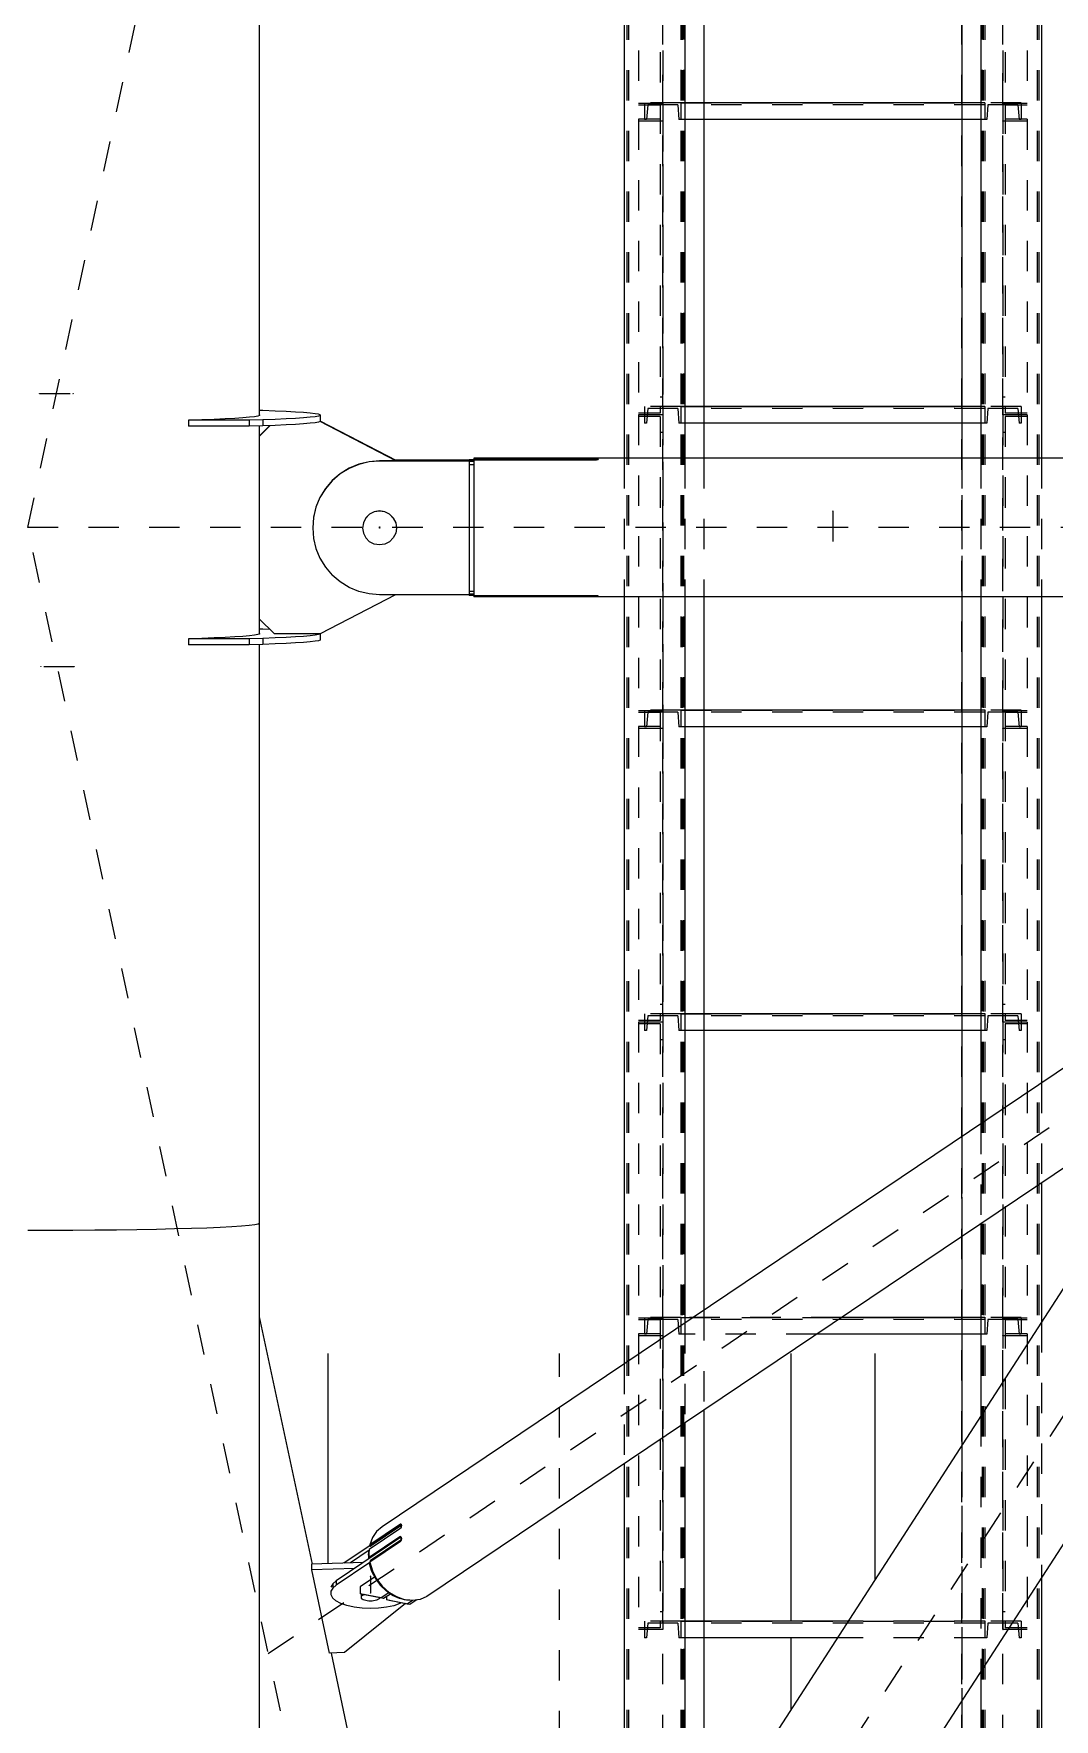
# Model space of a CAD drawing. Header units: millimetres. Extents: x 149919 to 150445, y 136651 to 136866.
# Drawn here: x 150260.23 to 150263.59, y 136738.25 to 136743.8 of the extents above; entities that cross this region are included whole.
import ezdxf

# ---------------------------------------------------------------- set-up
doc = ezdxf.new("R2010")
doc.units = ezdxf.units.MM
doc.header["$LTSCALE"] = 0.25
for name, pattern in [('CENTER', [50.8, 31.75, -6.35, 6.35, -6.35]), ('XKITLINE00', [0]), ('XKITLINE02', [4, 2, -2]), ('XKITLINE03', [6, 3, -1, 1, -1])]:
    doc.linetypes.add(name, pattern=pattern)

# ---------------------------------------------------------------- blocks, each defined once
blk = doc.blocks.new('çatıı')
at = {"color": 8, "linetype": 'CENTER'}
for p, q in [((11840, 9180.27), (12013.55, 9993.5)), ((11843.93, 9224.38), (11854.89, 9224.39)), ((12105, 9185.67), (12105, 9175.67)), ((12015, 8360.27), (11840, 9180.27)), ((11840, 8360.27), (12370, 9180.27)), ((12370, 9180.27), (11840, 9180.27)), ((11955.8, 9180.14), (11955.8, 9180.41)), ((11855.26, 9134.44), (11844.3, 9134.42)), ((11919.13, 8809.46), (12353.27, 9101.89)), ((12015, 8100.54), (12015, 8908.22)), ((11952.81, 8834.91), (11952.81, 8829.39))]:
    blk.add_line(p, q, dxfattribs=at)
at = {"color": 8, "linetype": 'XKITLINE00'}
for p, q in [((11916.2, 9794.14), (11916.2, 9217.15)), ((11897.34, 9215.74), (11892.88, 9215.6)), ((11912.88, 9215.6), (11892.88, 9215.6)), ((11892.88, 9215.6), (11892.88, 9213.6)), ((11901.4, 9215.89), (11897.34, 9215.74)), ((11905.01, 9216.05), (11901.4, 9215.89)), ((11908.16, 9216.22), (11905.01, 9216.05)), ((11910.81, 9216.4), (11908.16, 9216.22)), ((11912.96, 9216.58), (11910.81, 9216.4)), ((11917.34, 9215.74), (11912.88, 9215.6)), ((11912.88, 9215.6), (11912.88, 9213.6)), ((11914.59, 9216.77), (11912.96, 9216.58)), ((11915.68, 9216.97), (11914.59, 9216.77)), ((11916.23, 9217.16), (11915.68, 9216.97)), ((11917.34, 9218.78), (11916.2, 9218.81)), ((11916.23, 9217.36), (11916.2, 9217.37)), ((11916.23, 9217.36), (11916.23, 9217.16)), ((11921.4, 9218.62), (11917.34, 9218.78)), ((11921.4, 9215.89), (11917.34, 9215.74)), ((11917.34, 9215.74), (11917.34, 9213.74)), ((11925.01, 9218.46), (11921.4, 9218.62)), ((11925.01, 9216.05), (11921.4, 9215.89)), ((11928.16, 9218.29), (11925.01, 9218.46)), ((11928.16, 9216.22), (11925.01, 9216.05)), ((11930.81, 9218.11), (11928.16, 9218.29)), ((11930.81, 9216.4), (11928.16, 9216.22)), ((11932.96, 9217.93), (11930.81, 9218.11)), ((11932.96, 9216.58), (11930.81, 9216.4)), ((11934.59, 9217.74), (11932.96, 9217.93)), ((11934.59, 9216.77), (11932.96, 9216.58)), ((11934.59, 9214.77), (11932.96, 9214.59)), ((11935.68, 9217.55), (11934.59, 9217.74)), ((11935.68, 9216.97), (11934.59, 9216.77)), ((11935.68, 9214.97), (11934.59, 9214.77)), ((11936.23, 9217.36), (11935.68, 9217.55)), ((11936.23, 9217.16), (11935.68, 9216.97)), ((11936.23, 9215.16), (11935.68, 9214.97)), ((11936.23, 9217.36), (11936.23, 9215.16)), ((11961.44, 9202.19), (11936.23, 9215.3)), ((11961.18, 9202.2), (11936.23, 9215.18)), ((11912.88, 9213.6), (11892.88, 9213.6)), ((11917.34, 9213.74), (11912.88, 9213.6)), ((11919.7, 9213.83), (11916.2, 9210.32)), ((11919.83, 9213.83), (11916.2, 9210.2)), ((11916.2, 9213.7), (11916.2, 9210.26)), ((11916.2, 9210.26), (11916.2, 9210.2)), ((11916.2, 9210.2), (11916.2, 9150.23)), ((11921.4, 9213.89), (11917.34, 9213.74)), ((11925.01, 9214.05), (11921.4, 9213.89)), ((11928.16, 9214.22), (11925.01, 9214.05)), ((11930.81, 9214.4), (11928.16, 9214.22)), ((11932.96, 9214.59), (11930.81, 9214.4)), ((11942.86, 9197.99), (11940.24, 9195.75)), ((11945.81, 9199.79), (11942.86, 9197.99)), ((11945.81, 9199.73), (11942.86, 9197.93)), ((11949, 9201.11), (11945.81, 9199.79)), ((11949, 9201.05), (11945.81, 9199.73)), ((11952.35, 9201.92), (11949, 9201.11)), ((11952.35, 9201.86), (11949, 9201.05)), ((11955.8, 9202.19), (11952.35, 9201.92)), ((11955.8, 9202.13), (11952.35, 9201.86)), ((11952.35, 9201.92), (11952.35, 9201.86)), ((11986.8, 9202.19), (11955.8, 9202.19)), ((11955.8, 9202.19), (11955.8, 9202.13)), ((11986.8, 9202.13), (11955.8, 9202.13)), ((11985.3, 9202.4), (11961.03, 9202.4)), ((11985.3, 9202.34), (11961.15, 9202.34)), ((11985.3, 9202.61), (11985.3, 9202.19)), ((11986.8, 9202.55), (11985.3, 9202.55)), ((11986.8, 9202.41), (11985.3, 9202.41)), ((11985.3, 9202), (11985.3, 9199.23)), ((11986.8, 9202), (11985.3, 9202)), ((11986.8, 9200.88), (11985.3, 9200.88)), ((11985.3, 9199.23), (11985.3, 9158.28)), ((11986.8, 9203.11), (11986.8, 9201.5)), ((12223.2, 9203.11), (11986.8, 9203.11)), ((12026.8, 9202.83), (11986.8, 9202.83)), ((12026.8, 9202.46), (11986.8, 9202.46)), ((11986.8, 9201.5), (11986.8, 9157.44)), ((12026.8, 9202.83), (12026.8, 9202.46)), ((12027.11, 9202.83), (12026.8, 9202.83)), ((12027.11, 9202.47), (12026.8, 9202.46)), ((12027.11, 9202.83), (12027.11, 9202.47)), ((12027.39, 9202.81), (12027.11, 9202.83)), ((12027.39, 9202.51), (12027.11, 9202.47)), ((12027.63, 9202.79), (12027.39, 9202.81)), ((12027.63, 9202.57), (12027.39, 9202.51)), ((12027.8, 9202.76), (12027.63, 9202.79)), ((12027.8, 9202.65), (12027.63, 9202.57)), ((12027.88, 9202.72), (12027.8, 9202.76)), ((12027.88, 9202.68), (12027.8, 9202.65)), ((12027.88, 9202.72), (12027.88, 9202.68)), ((11938, 9193.12), (11936.19, 9190.18)), ((11938, 9193.06), (11936.19, 9190.12)), ((11940.24, 9195.75), (11938, 9193.12)), ((11940.24, 9195.69), (11938, 9193.06)), ((11942.86, 9197.93), (11940.24, 9195.69)), ((11934.87, 9186.99), (11934.07, 9183.64)), ((11934.87, 9186.93), (11934.07, 9183.58)), ((11936.19, 9190.18), (11934.87, 9186.99)), ((11936.19, 9190.12), (11934.87, 9186.93)), ((11934.07, 9183.58), (11933.8, 9180.14)), ((11950.47, 9181.84), (11950.2, 9180.11)), ((11951.26, 9183.43), (11950.47, 9181.87)), ((11951.26, 9183.4), (11950.47, 9181.84)), ((11952.5, 9184.67), (11951.26, 9183.43)), ((11952.5, 9184.64), (11951.26, 9183.4)), ((11954.06, 9185.46), (11952.5, 9184.67)), ((11954.06, 9185.44), (11952.5, 9184.64)), ((11955.8, 9185.74), (11954.06, 9185.46)), ((11955.8, 9185.71), (11954.06, 9185.44)), ((11955.8, 9185.74), (11955.8, 9185.71)), ((11957.53, 9185.46), (11955.8, 9185.74)), ((11957.53, 9185.44), (11955.8, 9185.71)), ((11959.09, 9184.67), (11957.53, 9185.46)), ((11959.09, 9184.64), (11957.53, 9185.44)), ((11960.33, 9183.43), (11959.09, 9184.67)), ((11960.33, 9183.4), (11959.09, 9184.64)), ((11960.33, 9183.43), (11961.12, 9181.87)), ((11960.33, 9183.4), (11961.12, 9181.84)), ((11961.12, 9181.84), (11961.4, 9180.11)), ((11933.8, 9180.14), (11934.07, 9176.7)), ((11934.07, 9176.7), (11934.87, 9173.34)), ((11950.2, 9180.11), (11950.47, 9178.39)), ((11950.47, 9178.39), (11951.26, 9176.82)), ((11952.5, 9175.59), (11951.26, 9176.82)), ((11960.33, 9176.82), (11959.09, 9175.59)), ((11961.12, 9178.39), (11960.33, 9176.82)), ((11961.4, 9180.11), (11961.12, 9178.39)), ((11934.87, 9173.34), (11936.19, 9170.16)), ((11954.06, 9174.79), (11952.5, 9175.59)), ((11955.8, 9174.52), (11954.06, 9174.79)), ((11957.53, 9174.79), (11955.8, 9174.52)), ((11959.09, 9175.59), (11957.53, 9174.79)), ((11936.19, 9170.16), (11938, 9167.21)), ((11938, 9167.21), (11940.24, 9164.59)), ((11942.86, 9162.35), (11940.24, 9164.59)), ((11945.81, 9160.55), (11942.86, 9162.35)), ((11949, 9159.23), (11945.81, 9160.55)), ((11952.35, 9158.42), (11949, 9159.23)), ((11986.8, 9159.19), (11985.3, 9159.19)), ((11961.03, 9158.15), (11936.2, 9145.23)), ((11955.8, 9158.15), (11952.35, 9158.42)), ((11986.8, 9158.15), (11955.8, 9158.15)), ((11986.8, 9158.28), (11985.3, 9158.28)), ((11985.3, 9158.15), (11985.3, 9157.93)), ((11986.8, 9157.99), (11985.3, 9157.99)), ((11986.8, 9157.93), (11985.3, 9157.93)), ((12026.8, 9157.81), (11986.8, 9157.81)), ((12026.8, 9157.57), (11986.8, 9157.57)), ((12223.2, 9157.44), (11986.8, 9157.44)), ((12026.8, 9157.81), (12026.8, 9157.57)), ((12027.11, 9157.8), (12026.8, 9157.81)), ((12027.11, 9157.58), (12026.8, 9157.57)), ((12027.11, 9157.8), (12027.11, 9157.58)), ((12027.39, 9157.77), (12027.11, 9157.8)), ((12027.39, 9157.58), (12027.11, 9157.58)), ((12027.63, 9157.72), (12027.39, 9157.77)), ((12027.63, 9157.59), (12027.39, 9157.58)), ((12027.8, 9157.66), (12027.63, 9157.72)), ((12027.8, 9157.61), (12027.63, 9157.59)), ((12027.88, 9157.63), (12027.8, 9157.61)), ((12027.88, 9157.64), (12027.88, 9157.63)), ((11916.2, 9150.23), (11916.2, 9145.18)), ((11921.2, 9145.23), (11916.2, 9150.23)), ((11897.34, 9143.77), (11892.88, 9143.63)), ((11912.88, 9143.63), (11892.88, 9143.63)), ((11892.88, 9143.63), (11892.88, 9141.63)), ((11901.4, 9143.92), (11897.34, 9143.77)), ((11905.01, 9144.09), (11901.4, 9143.92)), ((11908.16, 9144.26), (11905.01, 9144.09)), ((11910.81, 9144.43), (11908.16, 9144.26)), ((11912.96, 9144.62), (11910.81, 9144.43)), ((11917.34, 9143.77), (11912.88, 9143.63)), ((11912.88, 9143.63), (11912.88, 9141.63)), ((11914.59, 9144.81), (11912.96, 9144.62)), ((11915.68, 9145), (11914.59, 9144.81)), ((11916.23, 9145.19), (11915.68, 9145)), ((11917.34, 9146.81), (11916.2, 9146.85)), ((11916.23, 9145.39), (11916.2, 9145.4)), ((11916.23, 9145.39), (11916.23, 9145.19)), ((11919.7, 9146.72), (11917.34, 9146.81)), ((11921.4, 9143.92), (11917.34, 9143.77)), ((11917.34, 9143.77), (11917.34, 9141.77)), ((11936.2, 9145.23), (11921.2, 9145.23)), ((11925.01, 9144.09), (11921.4, 9143.92)), ((11928.16, 9144.26), (11925.01, 9144.09)), ((11930.81, 9144.43), (11928.16, 9144.26)), ((11932.96, 9144.62), (11930.81, 9144.43)), ((11932.96, 9142.62), (11930.81, 9142.43)), ((11934.59, 9144.81), (11932.96, 9144.62)), ((11934.59, 9142.81), (11932.96, 9142.62)), ((11935.68, 9145), (11934.59, 9144.81)), ((11935.68, 9143), (11934.59, 9142.81)), ((11936.23, 9145.19), (11935.68, 9145)), ((11936.23, 9143.19), (11935.68, 9143)), ((11936.23, 9145.25), (11936.23, 9145.19)), ((11936.23, 9145.19), (11936.23, 9143.19)), ((11912.88, 9141.63), (11892.88, 9141.63)), ((11917.34, 9141.77), (11912.88, 9141.63)), ((11916.2, 9141.74), (11916.2, 8951.04)), ((11921.4, 9141.92), (11917.34, 9141.77)), ((11925.01, 9142.09), (11921.4, 9141.92)), ((11928.16, 9142.26), (11925.01, 9142.09)), ((11930.81, 9142.43), (11928.16, 9142.26)), ((12259.08, 9054.9), (11956.7, 8851.22)), ((12227.63, 9000.81), (11971.4, 8828.22)), ((12223.57, 8995.8), (11948.29, 8569.91)), ((12261.89, 8970.94), (11986.62, 8545.05)), ((11847.46, 8948.74), (11840, 8948.73)), ((11854.86, 8948.78), (11847.46, 8948.74)), ((11854.86, 8948.78), (11847.46, 8948.75)), ((11862.12, 8948.83), (11854.86, 8948.78)), ((11862.12, 8948.83), (11854.86, 8948.78)), ((11869.16, 8948.91), (11862.12, 8948.83)), ((11869.16, 8948.91), (11862.12, 8948.83)), ((11875.92, 8949.01), (11869.16, 8948.91)), ((11875.92, 8949), (11869.16, 8948.91)), ((11882.33, 8949.12), (11875.92, 8949)), ((11882.33, 8949.12), (11875.92, 8949.01)), ((11888.34, 8949.26), (11882.33, 8949.12)), ((11888.34, 8949.26), (11882.33, 8949.12)), ((11893.88, 8949.41), (11888.34, 8949.26)), ((11893.88, 8949.41), (11888.34, 8949.26)), ((11898.9, 8949.58), (11893.88, 8949.41)), ((11898.9, 8949.57), (11893.88, 8949.41)), ((11903.35, 8949.76), (11898.9, 8949.57)), ((11903.35, 8949.76), (11898.9, 8949.58)), ((11907.2, 8949.95), (11903.35, 8949.76)), ((11907.2, 8949.95), (11903.35, 8949.76)), ((11910.39, 8950.16), (11907.2, 8949.95)), ((11910.39, 8950.15), (11907.2, 8949.95)), ((11912.91, 8950.37), (11910.39, 8950.15)), ((11912.91, 8950.37), (11910.39, 8950.16)), ((11914.73, 8950.59), (11912.91, 8950.37)), ((11915.83, 8950.81), (11914.73, 8950.59)), ((11915.83, 8950.81), (11914.73, 8950.59)), ((11916.2, 8951.04), (11915.83, 8950.81)), ((11916.2, 8951.04), (11915.83, 8950.81)), ((11916.2, 8951.04), (11916.2, 8565.48)), ((11916.2, 8920.3), (11933.57, 8838.87)), ((11938.8, 8908.22), (11938.8, 8839.04)), ((12091.2, 8908.22), (12091.2, 8820.13)), ((12118.8, 8908.22), (12118.8, 8833.7)), ((11962.48, 8850.48), (11952.4, 8843.68)), ((11962.66, 8852), (11952.58, 8845.21)), ((11962.82, 8851.45), (11952.74, 8844.66)), ((11962.99, 8851.78), (11952.96, 8845.03)), ((11954.83, 8849.66), (11953.43, 8847.61)), ((11956.7, 8851.22), (11954.83, 8849.66)), ((11962.62, 8850.6), (11962.48, 8850.48)), ((11962.75, 8850.79), (11962.62, 8850.6)), ((11962.77, 8852.03), (11962.66, 8852)), ((11962.95, 8851.93), (11962.66, 8852)), ((11962.86, 8851.02), (11962.75, 8850.79)), ((11962.88, 8852.03), (11962.77, 8852.03)), ((11963, 8851.74), (11962.82, 8851.45)), ((11962.82, 8851.45), (11962.82, 8850.94)), ((11962.95, 8851.28), (11962.86, 8851.02)), ((11962.88, 8852.03), (11962.96, 8851.92)), ((11962.99, 8851.53), (11962.95, 8851.28)), ((11962.96, 8851.92), (11963, 8851.75)), ((11963, 8851.75), (11962.99, 8851.53)), ((11962.82, 8847.73), (11941.49, 8833.37)), ((11952.74, 8845.08), (11944.03, 8839.21)), ((11952.37, 8843.45), (11946.18, 8839.28)), ((11952.17, 8843.28), (11952.12, 8842.65)), ((11952.3, 8842.77), (11952.12, 8842.65)), ((11952.37, 8843.42), (11952.17, 8843.28)), ((11952.4, 8843.68), (11952.26, 8842.43)), ((11962.48, 8847.9), (11952.4, 8841.11)), ((11952.57, 8845.2), (11952.46, 8844.89)), ((11953.43, 8847.61), (11952.58, 8845.21)), ((11962.66, 8846.3), (11952.58, 8839.51)), ((11953.06, 8845.09), (11952.58, 8845.21)), ((11962.82, 8846.77), (11952.74, 8839.98)), ((11952.74, 8845.08), (11952.74, 8844.66)), ((11952.96, 8845.03), (11952.74, 8845.08)), ((11952.96, 8845.03), (11952.74, 8844.66)), ((11952.93, 8845.13), (11952.83, 8845.06)), ((11953.06, 8845.09), (11952.93, 8845.13)), ((11962.62, 8847.95), (11962.48, 8847.9)), ((11962.85, 8847.82), (11962.48, 8847.9)), ((11962.75, 8847.92), (11962.62, 8847.95)), ((11962.77, 8846.45), (11962.66, 8846.3)), ((11962.75, 8847.92), (11962.86, 8847.81)), ((11962.88, 8846.62), (11962.77, 8846.45)), ((11962.91, 8847.71), (11962.82, 8847.73)), ((11962.82, 8847.73), (11962.82, 8846.77)), ((11962.82, 8846.77), (11962.89, 8846.63)), ((11962.86, 8847.81), (11962.95, 8847.62)), ((11962.96, 8846.86), (11962.88, 8846.62)), ((11962.95, 8847.62), (11962.99, 8847.39)), ((11963, 8847.13), (11962.96, 8846.86)), ((11962.99, 8847.39), (11963, 8847.13)), ((11950.49, 8839.42), (11933.41, 8838.86)), ((11933.41, 8838.86), (11933.41, 8837.02)), ((11947.62, 8837.49), (11933.41, 8837.02)), ((11952.59, 8839.46), (11941.49, 8831.99)), ((11952.12, 8842.65), (11952.1, 8842.01)), ((11952.1, 8842.01), (11952.12, 8841.36)), ((11952.36, 8841.52), (11952.12, 8841.36)), ((11952.12, 8841.36), (11952.17, 8840.71)), ((11952.67, 8841.05), (11952.17, 8840.71)), ((11952.34, 8840.67), (11952.17, 8840.71)), ((11952.26, 8842.43), (11952.4, 8841.11)), ((11952.84, 8841.01), (11952.4, 8841.11)), ((11952.66, 8839.24), (11952.42, 8839.09)), ((11952.42, 8839.09), (11953.2, 8836.55)), ((11952.58, 8839.51), (11953.43, 8836.71)), ((11952.84, 8841.01), (11952.67, 8841.05)), ((11952.74, 8839.98), (11952.74, 8839.61)), ((11952.74, 8839.98), (11952.87, 8839.7)), ((11933.41, 8837.02), (11939.26, 8809.59)), ((11940.37, 8832.38), (11939.79, 8831.33)), ((11941.49, 8833.37), (11940.37, 8832.38)), ((11940.37, 8832.38), (11940.37, 8831.01)), ((11941.49, 8831.99), (11940.37, 8831.01)), ((11941.49, 8833.37), (11941.49, 8831.99)), ((11954.18, 8834.6), (11949.47, 8831.43)), ((11953.43, 8836.71), (11953.2, 8836.55)), ((11953.2, 8836.55), (11954.42, 8834.14)), ((11953.43, 8836.71), (11954.83, 8834.01)), ((11954.42, 8834.14), (11956.01, 8831.94)), ((11954.83, 8834.01), (11956.7, 8831.6)), ((11957.93, 8830.06), (11956.01, 8831.94)), ((11939.79, 8829.95), (11939.77, 8828.88)), ((11939.77, 8828.88), (11940.33, 8827.82)), ((11940.37, 8831.01), (11939.79, 8829.95)), ((11941.43, 8826.84), (11940.33, 8827.82)), ((11943.03, 8825.96), (11941.43, 8826.84)), ((11949.47, 8831.43), (11949.47, 8829.13)), ((11956.28, 8827.74), (11949.47, 8829.13)), ((11950.33, 8828.93), (11949.47, 8829.13)), ((11949.71, 8829.08), (11949.71, 8828.66)), ((11949.76, 8828.87), (11949.71, 8828.66)), ((11949.76, 8828.87), (11949.71, 8828.66)), ((11949.71, 8828.66), (11949.71, 8827.92)), ((11949.76, 8828.14), (11949.71, 8827.92)), ((11949.71, 8827.92), (11949.75, 8827.71)), ((11949.75, 8827.71), (11949.89, 8827.51)), ((11949.88, 8829.05), (11949.76, 8828.87)), ((11949.88, 8829.05), (11949.76, 8828.87)), ((11949.9, 8828.34), (11949.76, 8828.14)), ((11950.11, 8827.31), (11949.89, 8827.51)), ((11950.13, 8828.53), (11949.9, 8828.34)), ((11950.42, 8827.14), (11950.11, 8827.31)), ((11950.13, 8829), (11950.13, 8828.53)), ((11950.44, 8828.71), (11950.13, 8828.53)), ((11950.33, 8828.96), (11950.33, 8828.93)), ((11957.14, 8827.54), (11950.33, 8828.93)), ((11950.8, 8826.99), (11950.42, 8827.14)), ((11950.82, 8828.86), (11950.44, 8828.71)), ((11951.24, 8826.87), (11950.8, 8826.99)), ((11951.73, 8826.77), (11951.24, 8826.87)), ((11952.25, 8826.72), (11951.73, 8826.77)), ((11952.79, 8826.7), (11952.25, 8826.72)), ((11953.33, 8826.72), (11952.79, 8826.7)), ((11953.85, 8826.77), (11953.33, 8826.72)), ((11954.34, 8826.86), (11953.85, 8826.77)), ((11954.79, 8826.98), (11954.34, 8826.86)), ((11955.17, 8827.13), (11954.79, 8826.98)), ((11955.48, 8827.3), (11955.17, 8827.13)), ((11955.71, 8827.5), (11955.48, 8827.3)), ((11955.86, 8827.7), (11955.71, 8827.5)), ((11955.89, 8827.82), (11955.86, 8827.7)), ((11958.8, 8829.44), (11956.28, 8827.74)), ((11957.14, 8827.54), (11956.28, 8827.74)), ((11958.94, 8829.59), (11956.7, 8831.6)), ((11959.38, 8829.05), (11957.14, 8827.54)), ((11958.8, 8829.46), (11957.93, 8830.06)), ((11958.1, 8828.19), (11958.1, 8827.15)), ((11964.91, 8825.76), (11958.1, 8827.15)), ((11958.97, 8826.95), (11958.1, 8827.15)), ((11958.8, 8829.46), (11958.8, 8829.44)), ((11958.84, 8829.43), (11958.8, 8829.44)), ((11960.08, 8828.57), (11958.81, 8829.45)), ((11961.43, 8828.09), (11958.94, 8829.59)), ((11958.97, 8826.97), (11958.97, 8826.95)), ((11965.78, 8825.56), (11958.97, 8826.95)), ((11962.37, 8827.53), (11960.08, 8828.57)), ((11964.05, 8827.17), (11961.43, 8828.09)), ((11964.72, 8826.99), (11962.37, 8827.53)), ((11962.94, 8826.16), (11962.5, 8825.92)), ((11966.67, 8826.88), (11964.05, 8827.17)), ((11965.74, 8826.99), (11964.72, 8826.99)), ((11966.6, 8826.89), (11964.91, 8825.76)), ((11968.03, 8827.08), (11965.78, 8825.56)), ((11969.17, 8827.24), (11966.67, 8826.88)), ((11971.4, 8828.22), (11969.17, 8827.24)), ((11945.06, 8825.24), (11943.03, 8825.96)), ((11964.3, 8825.88), (11944.24, 8809.75)), ((11947.42, 8824.69), (11945.06, 8825.24)), ((11950.02, 8824.36), (11947.42, 8824.69)), ((11952.74, 8824.24), (11950.02, 8824.36)), ((11955.47, 8824.35), (11952.74, 8824.24)), ((11958.08, 8824.67), (11955.47, 8824.35)), ((11960.46, 8825.21), (11958.08, 8824.67)), ((11962.5, 8825.92), (11960.46, 8825.21)), ((11965.78, 8825.56), (11964.91, 8825.76)), ((11944.24, 8809.75), (11939.26, 8809.59)), ((11939.82, 8809.61), (11946.05, 8780.4)), ((12091.2, 8814.63), (12091.2, 8791))]:
    blk.add_line(p, q, dxfattribs=at)
at = {"color": 7, "linetype": 'XKITLINE00'}
for p, q in [((12036.31, 9590.91), (12036.31, 9203.11)), ((12056.31, 9590.91), (12056.31, 9203.11)), ((12062.5, 9590.95), (12062.5, 9203.11)), ((12147.49, 9482.44), (12147.49, 9203.11)), ((12153.69, 9472.85), (12153.68, 9203.11)), ((12173.69, 9441.91), (12173.68, 9203.11)), ((12147.49, 9320.13), (12062.5, 9320.13)), ((12147.49, 9314.63), (12062.5, 9314.63)), ((12147.49, 9220.13), (12062.5, 9220.13)), ((12147.49, 9214.63), (12062.5, 9214.63)), ((12036.31, 9157.44), (12036.3, 8904.84)), ((12056.31, 9157.44), (12056.3, 8918.31)), ((12062.5, 9157.44), (12062.5, 8922.49)), ((12147.49, 9157.44), (12147.49, 8979.73)), ((12153.68, 9157.44), (12153.68, 8983.91)), ((12173.68, 9157.44), (12173.68, 8997.38)), ((12147.49, 9120.13), (12062.5, 9120.13)), ((12147.49, 9114.63), (12062.5, 9114.63)), ((12147.49, 9020.13), (12062.5, 9020.13)), ((12147.49, 9014.63), (12062.5, 9014.63)), ((12173.68, 8964.48), (12173.68, 8918.63)), ((12153.68, 8951.01), (12153.68, 8887.68)), ((12147.49, 8946.83), (12147.49, 8878.09)), ((12147.49, 8920.13), (12107.84, 8920.13)), ((12147.49, 8914.63), (12099.68, 8914.63)), ((12062.5, 8889.59), (12062.5, 8746.61)), ((12056.3, 8885.41), (12056.3, 8737.02)), ((12036.3, 8871.94), (12036.3, 8706.08)), ((12173.68, 8834.47), (12173.68, 8383.05)), ((12110.02, 8820.13), (12062.5, 8820.13)), ((12106.47, 8814.63), (12062.5, 8814.63)), ((12153.68, 8803.53), (12153.68, 8383.05)), ((12147.49, 8793.94), (12147.48, 8383.05))]:
    blk.add_line(p, q, dxfattribs=at)
at = {"color": 116, "linetype": 'XKITLINE02', "true_color": 0x136734}
for p, q in [((12037.16, 9590.91), (12037.15, 7919.31)), ((12037.69, 9590.91), (12037.69, 7919.31)), ((12054.92, 9590.91), (12054.92, 7919.31)), ((12055, 9590.95), (12055, 7919.31)), ((12055.46, 9590.91), (12055.45, 7919.31)), ((12055.85, 9590.95), (12055.85, 7919.31)), ((12147.49, 9590.95), (12147.48, 7919.31)), ((12147.49, 9590.95), (12147.48, 7919.31)), ((12154.14, 9590.95), (12154.13, 7919.31)), ((12154.14, 9590.95), (12154.13, 7919.31)), ((12154.54, 9590.91), (12154.53, 7919.31)), ((12154.99, 9590.95), (12154.98, 7919.31)), ((12154.99, 9590.95), (12154.98, 7919.31)), ((12155.07, 9590.91), (12155.07, 7919.31)), ((12172.3, 9590.91), (12172.3, 7919.31)), ((12172.84, 9590.91), (12172.83, 7919.31)), ((12041.01, 9417.38), (12041.01, 9319.35)), ((12048.21, 9416.8), (12048.21, 9314.13)), ((12049.01, 9417.38), (12049.01, 9314.13)), ((12160.98, 9417.38), (12160.98, 9314.13)), ((12161.78, 9416.8), (12161.78, 9314.13)), ((12168.98, 9417.38), (12168.98, 9319.35)), ((12043.01, 9320.13), (12043.01, 9314.63)), ((12055.01, 9320.13), (12043.01, 9320.13)), ((12043.01, 9320.13), (12043.01, 9314.63)), ((12055.01, 9320.13), (12055.01, 9314.63)), ((12062.5, 9320.13), (12055.01, 9320.13)), ((12055.01, 9320.13), (12055.01, 9314.63)), ((12055.01, 9320.13), (12055.01, 9314.63)), ((12154.99, 9320.13), (12147.49, 9320.13)), ((12154.99, 9320.13), (12154.99, 9314.63)), ((12154.99, 9320.13), (12154.99, 9314.63)), ((12166.99, 9320.13), (12154.99, 9320.13)), ((12154.99, 9320.13), (12154.99, 9314.63)), ((12166.99, 9320.13), (12166.99, 9314.63)), ((12166.99, 9320.13), (12166.99, 9314.63)), ((12049.01, 9319.93), (12041.01, 9319.93)), ((12048.21, 9319.35), (12041.01, 9319.35)), ((12048.21, 9314.7), (12041.01, 9314.7)), ((12041.01, 9314.7), (12041.01, 9217.38)), ((12043.69, 9314.63), (12043.01, 9314.63)), ((12044.07, 9319.43), (12043.69, 9314.63)), ((12044.07, 9319.43), (12043.69, 9314.63)), ((12053.94, 9319.43), (12044.07, 9319.43)), ((12049.01, 9319.94), (12048.21, 9319.94)), ((12048.21, 9319.94), (12048.21, 9217.96)), ((12048.21, 9319.93), (12048.21, 9314.13)), ((12049.01, 9319.94), (12049.01, 9217.38)), ((12053.94, 9319.43), (12054.33, 9314.63)), ((12053.94, 9319.43), (12054.33, 9314.63)), ((12055.01, 9314.63), (12054.33, 9314.63)), ((12154.99, 9319.43), (12055.01, 9319.43)), ((12062.5, 9314.63), (12055.01, 9314.63)), ((12154.99, 9314.63), (12147.49, 9314.63)), ((12155.67, 9314.63), (12154.99, 9314.63)), ((12156.05, 9319.43), (12155.67, 9314.63)), ((12156.05, 9319.43), (12155.67, 9314.63)), ((12165.92, 9319.43), (12156.05, 9319.43)), ((12160.98, 9319.94), (12160.98, 9217.38)), ((12161.78, 9319.94), (12160.98, 9319.94)), ((12168.98, 9319.93), (12160.98, 9319.93)), ((12161.78, 9319.94), (12161.78, 9217.96)), ((12168.98, 9319.35), (12161.78, 9319.35)), ((12168.98, 9314.7), (12161.78, 9314.7)), ((12165.92, 9319.43), (12166.31, 9314.63)), ((12165.92, 9319.43), (12166.31, 9314.63)), ((12166.99, 9314.63), (12166.31, 9314.63)), ((12168.98, 9314.7), (12168.98, 9217.38)), ((12049.01, 9314.12), (12041.01, 9314.12)), ((12049.01, 9314.13), (12048.21, 9314.13)), ((12161.78, 9314.13), (12160.98, 9314.13)), ((12168.98, 9314.12), (12160.98, 9314.12)), ((12049.01, 9223.2), (12048.21, 9223.2)), ((12161.78, 9223.2), (12160.98, 9223.2)), ((12048.21, 9217.96), (12041.01, 9217.96)), ((12041.01, 9217.38), (12041.01, 9119.35)), ((12049.01, 9217.38), (12041.01, 9217.38)), ((12049.01, 9217.38), (12041.01, 9217.38)), ((12048.21, 9216.8), (12041.01, 9216.8)), ((12043.01, 9220.13), (12043.01, 9214.63)), ((12055.01, 9220.13), (12043.01, 9220.13)), ((12043.01, 9220.13), (12043.01, 9214.63)), ((12044.07, 9219.43), (12043.69, 9214.63)), ((12044.07, 9219.43), (12043.69, 9214.63)), ((12053.94, 9219.43), (12044.07, 9219.43)), ((12048.21, 9216.8), (12048.21, 9114.13)), ((12049.01, 9220.13), (12049.01, 9217.38)), ((12049.01, 9217.38), (12049.01, 9114.13)), ((12053.94, 9219.43), (12054.33, 9214.63)), ((12053.94, 9219.43), (12054.33, 9214.63)), ((12055.01, 9220.13), (12055.01, 9214.63)), ((12062.5, 9220.13), (12055.01, 9220.13)), ((12055.01, 9220.13), (12055.01, 9214.63)), ((12055.01, 9220.13), (12055.01, 9214.63)), ((12154.99, 9219.43), (12055.01, 9219.43)), ((12154.99, 9220.13), (12147.49, 9220.13)), ((12154.99, 9220.13), (12154.99, 9214.63)), ((12154.99, 9220.13), (12154.99, 9214.63)), ((12166.99, 9220.13), (12154.99, 9220.13)), ((12154.99, 9220.13), (12154.99, 9214.63)), ((12156.05, 9219.43), (12155.67, 9214.63)), ((12156.05, 9219.43), (12155.67, 9214.63)), ((12165.92, 9219.43), (12156.05, 9219.43)), ((12160.98, 9217.38), (12160.98, 9114.13)), ((12168.98, 9217.38), (12160.98, 9217.38)), ((12168.98, 9217.38), (12160.98, 9217.38)), ((12168.98, 9217.96), (12161.78, 9217.96)), ((12161.78, 9216.8), (12161.78, 9114.13)), ((12168.98, 9216.8), (12161.78, 9216.8)), ((12165.92, 9219.43), (12166.31, 9214.63)), ((12165.92, 9219.43), (12166.31, 9214.63)), ((12166.99, 9220.13), (12166.99, 9214.63)), ((12166.99, 9220.13), (12166.99, 9214.63)), ((12168.98, 9217.38), (12168.98, 9119.35)), ((12043.69, 9214.63), (12043.01, 9214.63)), ((12049.01, 9211.57), (12048.21, 9211.57)), ((12055.01, 9214.63), (12054.33, 9214.63)), ((12062.5, 9214.63), (12055.01, 9214.63)), ((12154.99, 9214.63), (12147.49, 9214.63)), ((12155.67, 9214.63), (12154.99, 9214.63)), ((12161.78, 9211.57), (12160.98, 9211.57)), ((12166.99, 9214.63), (12166.31, 9214.63)), ((12036.31, 9203.11), (12036.31, 9157.44)), ((12049.01, 9201.9), (12049.01, 9119.93)), ((12056.31, 9203.11), (12056.31, 9157.44)), ((12062.5, 9203.11), (12062.5, 9157.44)), ((12147.49, 9203.11), (12147.49, 9157.44)), ((12153.68, 9203.11), (12153.68, 9157.44)), ((12173.68, 9203.11), (12173.68, 9157.44)), ((12049.01, 9119.93), (12041.01, 9119.93)), ((12048.21, 9119.35), (12041.01, 9119.35)), ((12043.01, 9120.13), (12043.01, 9114.63)), ((12055.01, 9120.13), (12043.01, 9120.13)), ((12043.01, 9120.13), (12043.01, 9114.63)), ((12044.07, 9119.43), (12043.69, 9114.63)), ((12044.07, 9119.43), (12043.69, 9114.63)), ((12053.94, 9119.43), (12044.07, 9119.43)), ((12049.01, 9119.94), (12048.21, 9119.94)), ((12048.21, 9119.94), (12048.21, 9017.96)), ((12049.01, 9119.94), (12049.01, 9017.38)), ((12053.94, 9119.43), (12054.33, 9114.63)), ((12053.94, 9119.43), (12054.33, 9114.63)), ((12055.01, 9120.13), (12055.01, 9114.63)), ((12062.5, 9120.13), (12055.01, 9120.13)), ((12055.01, 9120.13), (12055.01, 9114.63)), ((12055.01, 9120.13), (12055.01, 9114.63)), ((12154.99, 9119.43), (12055.01, 9119.43)), ((12154.99, 9120.13), (12147.49, 9120.13)), ((12154.99, 9120.13), (12154.99, 9114.63)), ((12154.99, 9120.13), (12154.99, 9114.63)), ((12166.99, 9120.13), (12154.99, 9120.13)), ((12154.99, 9120.13), (12154.99, 9114.63)), ((12156.05, 9119.43), (12155.67, 9114.63)), ((12156.05, 9119.43), (12155.67, 9114.63)), ((12165.92, 9119.43), (12156.05, 9119.43)), ((12160.98, 9119.94), (12160.98, 9017.38)), ((12161.78, 9119.94), (12160.98, 9119.94)), ((12168.98, 9119.93), (12160.98, 9119.93)), ((12161.78, 9119.94), (12161.78, 9017.96)), ((12168.98, 9119.35), (12161.78, 9119.35)), ((12165.92, 9119.43), (12166.31, 9114.63)), ((12165.92, 9119.43), (12166.31, 9114.63)), ((12166.99, 9120.13), (12166.99, 9114.63)), ((12166.99, 9120.13), (12166.99, 9114.63)), ((12048.21, 9114.7), (12041.01, 9114.7)), ((12041.01, 9114.7), (12041.01, 9017.38)), ((12049.01, 9114.12), (12041.01, 9114.12)), ((12043.69, 9114.63), (12043.01, 9114.63)), ((12049.01, 9114.13), (12048.21, 9114.13)), ((12055.01, 9114.63), (12054.33, 9114.63)), ((12062.5, 9114.63), (12055.01, 9114.63)), ((12154.99, 9114.63), (12147.49, 9114.63)), ((12155.67, 9114.63), (12154.99, 9114.63)), ((12161.78, 9114.13), (12160.98, 9114.13)), ((12168.98, 9114.12), (12160.98, 9114.12)), ((12168.98, 9114.7), (12161.78, 9114.7)), ((12166.99, 9114.63), (12166.31, 9114.63)), ((12168.98, 9114.7), (12168.98, 9017.38)), ((12049.01, 9023.2), (12048.21, 9023.2)), ((12161.78, 9023.2), (12160.98, 9023.2)), ((12048.21, 9017.96), (12041.01, 9017.96)), ((12049.01, 9017.38), (12041.01, 9017.38)), ((12041.01, 9017.38), (12041.01, 8919.35)), ((12049.01, 9017.38), (12041.01, 9017.38)), ((12048.21, 9016.8), (12041.01, 9016.8)), ((12043.01, 9020.13), (12043.01, 9014.63)), ((12055.01, 9020.13), (12043.01, 9020.13)), ((12043.01, 9020.13), (12043.01, 9014.63)), ((12044.07, 9019.43), (12043.69, 9014.63)), ((12044.07, 9019.43), (12043.69, 9014.63)), ((12053.94, 9019.43), (12044.07, 9019.43)), ((12048.21, 9016.8), (12048.21, 8914.13)), ((12049.01, 9020.13), (12049.01, 9017.38)), ((12049.01, 9017.38), (12049.01, 8914.13)), ((12053.94, 9019.43), (12054.33, 9014.63)), ((12053.94, 9019.43), (12054.33, 9014.63)), ((12055.01, 9020.13), (12055.01, 9014.63)), ((12062.5, 9020.13), (12055.01, 9020.13)), ((12055.01, 9020.13), (12055.01, 9014.63)), ((12055.01, 9020.13), (12055.01, 9014.63)), ((12154.99, 9019.43), (12055.01, 9019.43)), ((12154.99, 9020.13), (12147.49, 9020.13)), ((12154.99, 9020.13), (12154.99, 9014.63)), ((12154.99, 9020.13), (12154.99, 9014.63)), ((12166.99, 9020.13), (12154.99, 9020.13)), ((12154.99, 9020.13), (12154.99, 9014.63)), ((12156.05, 9019.43), (12155.67, 9014.63)), ((12156.05, 9019.43), (12155.67, 9014.63)), ((12165.92, 9019.43), (12156.05, 9019.43)), ((12160.98, 9017.38), (12160.98, 8914.13)), ((12168.98, 9017.38), (12160.98, 9017.38)), ((12168.98, 9017.38), (12160.98, 9017.38)), ((12168.98, 9017.96), (12161.78, 9017.96)), ((12161.78, 9016.8), (12161.78, 8914.13)), ((12168.98, 9016.8), (12161.78, 9016.8)), ((12165.92, 9019.43), (12166.31, 9014.63)), ((12165.92, 9019.43), (12166.31, 9014.63)), ((12166.99, 9020.13), (12166.99, 9014.63)), ((12166.99, 9020.13), (12166.99, 9014.63)), ((12168.98, 9017.38), (12168.98, 8919.35)), ((12043.69, 9014.63), (12043.01, 9014.63)), ((12049.01, 9011.57), (12048.21, 9011.57)), ((12055.01, 9014.63), (12054.33, 9014.63)), ((12062.5, 9014.63), (12055.01, 9014.63)), ((12154.99, 9014.63), (12147.49, 9014.63)), ((12155.67, 9014.63), (12154.99, 9014.63)), ((12161.78, 9011.57), (12160.98, 9011.57)), ((12166.99, 9014.63), (12166.31, 9014.63)), ((12173.68, 8997.38), (12173.68, 8964.48)), ((12153.68, 8983.91), (12153.68, 8951.01)), ((12147.49, 8979.73), (12147.49, 8946.83)), ((12062.5, 8922.49), (12062.5, 8889.59)), ((12049.01, 8919.93), (12041.01, 8919.93)), ((12048.21, 8919.35), (12041.01, 8919.35)), ((12043.01, 8920.13), (12043.01, 8914.63)), ((12055.01, 8920.13), (12043.01, 8920.13)), ((12043.01, 8920.13), (12043.01, 8914.63)), ((12044.07, 8919.43), (12043.69, 8914.63)), ((12044.07, 8919.43), (12043.69, 8914.63)), ((12053.94, 8919.43), (12044.07, 8919.43)), ((12049.01, 8919.94), (12048.21, 8919.94)), ((12048.21, 8919.94), (12048.21, 8817.96)), ((12049.01, 8919.94), (12049.01, 8817.38)), ((12053.94, 8919.43), (12054.33, 8914.63)), ((12053.94, 8919.43), (12054.33, 8914.63)), ((12055.01, 8920.13), (12055.01, 8914.63)), ((12107.84, 8920.13), (12055.01, 8920.13)), ((12055.01, 8920.13), (12055.01, 8914.63)), ((12055.01, 8920.13), (12055.01, 8914.63)), ((12154.99, 8919.43), (12055.01, 8919.43)), ((12056.3, 8918.31), (12056.3, 8885.41)), ((12154.99, 8920.13), (12147.49, 8920.13)), ((12154.99, 8920.13), (12154.99, 8914.63)), ((12154.99, 8920.13), (12154.99, 8914.63)), ((12166.99, 8920.13), (12154.99, 8920.13)), ((12154.99, 8920.13), (12154.99, 8914.63)), ((12156.05, 8919.43), (12155.67, 8914.63)), ((12156.05, 8919.43), (12155.67, 8914.63)), ((12165.92, 8919.43), (12156.05, 8919.43)), ((12160.98, 8919.94), (12160.98, 8817.38)), ((12161.78, 8919.94), (12160.98, 8919.94)), ((12168.98, 8919.93), (12160.98, 8919.93)), ((12161.78, 8919.94), (12161.78, 8817.96)), ((12168.98, 8919.35), (12161.78, 8919.35)), ((12165.92, 8919.43), (12166.31, 8914.63)), ((12165.92, 8919.43), (12166.31, 8914.63)), ((12166.99, 8920.13), (12166.99, 8914.63)), ((12166.99, 8920.13), (12166.99, 8914.63)), ((12173.68, 8918.63), (12173.68, 8834.47)), ((12048.21, 8914.7), (12041.01, 8914.7)), ((12041.01, 8914.7), (12041.01, 8817.38)), ((12049.01, 8914.12), (12041.01, 8914.12)), ((12043.69, 8914.63), (12043.01, 8914.63)), ((12049.01, 8914.13), (12048.21, 8914.13)), ((12049.01, 8913.4), (12049.01, 8817.38)), ((12055.01, 8914.63), (12054.33, 8914.63)), ((12099.68, 8914.63), (12055.01, 8914.63)), ((12154.99, 8914.63), (12147.49, 8914.63)), ((12155.67, 8914.63), (12154.99, 8914.63)), ((12161.78, 8914.13), (12160.98, 8914.13)), ((12168.98, 8914.12), (12160.98, 8914.12)), ((12168.98, 8914.7), (12161.78, 8914.7)), ((12166.99, 8914.63), (12166.31, 8914.63)), ((12168.98, 8914.7), (12168.98, 8817.38)), ((12036.3, 8904.84), (12036.3, 8871.94)), ((12153.68, 8887.68), (12153.68, 8803.53)), ((12147.49, 8878.09), (12147.49, 8793.94)), ((12049.01, 8823.2), (12048.21, 8823.2)), ((12161.78, 8823.2), (12160.98, 8823.2)), ((12048.21, 8817.96), (12041.01, 8817.96)), ((12049.01, 8817.38), (12041.01, 8817.38)), ((12043.01, 8820.13), (12043.01, 8814.63)), ((12055.01, 8820.13), (12043.01, 8820.13)), ((12043.01, 8820.13), (12043.01, 8814.63)), ((12044.07, 8819.43), (12043.69, 8814.63)), ((12044.07, 8819.43), (12043.69, 8814.63)), ((12053.94, 8819.43), (12044.07, 8819.43)), ((12053.94, 8819.43), (12054.33, 8814.63)), ((12053.94, 8819.43), (12054.33, 8814.63)), ((12055.01, 8820.13), (12055.01, 8814.63)), ((12062.5, 8820.13), (12055.01, 8820.13)), ((12055.01, 8820.13), (12055.01, 8814.63)), ((12055.01, 8820.13), (12055.01, 8814.63)), ((12154.99, 8819.43), (12055.01, 8819.43)), ((12154.99, 8820.13), (12110.02, 8820.13)), ((12154.99, 8820.13), (12154.99, 8814.63)), ((12154.99, 8820.13), (12154.99, 8814.63)), ((12166.99, 8820.13), (12154.99, 8820.13)), ((12154.99, 8820.13), (12154.99, 8814.63)), ((12156.05, 8819.43), (12155.67, 8814.63)), ((12156.05, 8819.43), (12155.67, 8814.63)), ((12165.92, 8819.43), (12156.05, 8819.43)), ((12168.98, 8817.38), (12160.98, 8817.38)), ((12168.98, 8817.96), (12161.78, 8817.96)), ((12165.92, 8819.43), (12166.31, 8814.63)), ((12165.92, 8819.43), (12166.31, 8814.63)), ((12166.99, 8820.13), (12166.99, 8814.63)), ((12166.99, 8820.13), (12166.99, 8814.63)), ((12043.69, 8814.63), (12043.01, 8814.63)), ((12055.01, 8814.63), (12054.33, 8814.63)), ((12062.5, 8814.63), (12055.01, 8814.63)), ((12154.99, 8814.63), (12106.47, 8814.63)), ((12155.67, 8814.63), (12154.99, 8814.63)), ((12166.99, 8814.63), (12166.31, 8814.63))]:
    blk.add_line(p, q, dxfattribs=at)
at = {"color": 1, "linetype": 'XKITLINE03'}
for p, q in [((12049, 7919.31), (12049.01, 9590.91)), ((12055, 9590.95), (12055, 7919.31)), ((12147.48, 7919.31), (12147.49, 9590.95)), ((12160.98, 7919.31), (12160.98, 9590.91)), ((12049.01, 9417.38), (12049.01, 9319.93)), ((12160.98, 9319.93), (12160.98, 9417.38)), ((12055.01, 9320.13), (12154.99, 9320.13)), ((12055.01, 9320.13), (12055.01, 9320.13)), ((12154.99, 9320.13), (12154.99, 9320.13)), ((12049.01, 9314.12), (12049.01, 9217.38)), ((12160.98, 9217.38), (12160.98, 9314.12)), ((12049.01, 9217.38), (12049.01, 9119.93)), ((12055.01, 9220.13), (12154.99, 9220.13)), ((12055.01, 9220.13), (12055.01, 9220.13)), ((12154.99, 9220.13), (12154.99, 9220.13)), ((12160.98, 9119.93), (12160.98, 9217.38)), ((12055.01, 9120.13), (12154.99, 9120.13)), ((12055.01, 9120.13), (12055.01, 9120.13)), ((12154.99, 9120.13), (12154.99, 9120.13)), ((12049.01, 9114.12), (12049.01, 9017.38)), ((12160.98, 9017.38), (12160.98, 9114.12)), ((12049.01, 9017.38), (12049.01, 8919.93)), ((12055.01, 9020.13), (12154.99, 9020.13)), ((12055.01, 9020.13), (12055.01, 9020.13)), ((12154.99, 9020.13), (12154.99, 9020.13)), ((12160.98, 8919.93), (12160.98, 9017.38)), ((12055.01, 8920.13), (12154.99, 8920.13)), ((12055.01, 8920.13), (12055.01, 8920.13)), ((12154.99, 8920.13), (12154.99, 8920.13)), ((12049.01, 8914.12), (12049.01, 8817.38)), ((12160.98, 8817.38), (12160.98, 8914.12)), ((12055.01, 8820.13), (12154.99, 8820.13)), ((12055.01, 8820.13), (12055.01, 8820.13)), ((12154.99, 8820.13), (12154.99, 8820.13))]:
    blk.add_line(p, q, dxfattribs=at)
at = {"color": 1, "linetype": 'XKITLINE00'}
for centre in [(12055.01, 9320.13), (12055.01, 9320.13), (12154.99, 9320.13), (12154.99, 9320.13), (12049.01, 9319.93), (12160.98, 9319.93), (12049.01, 9314.12), (12160.98, 9314.12), (12049.01, 9217.38), (12049.01, 9217.38), (12055.01, 9220.13), (12055.01, 9220.13), (12154.99, 9220.13), (12154.99, 9220.13), (12160.98, 9217.38), (12160.98, 9217.38), (12049.01, 9119.93), (12055.01, 9120.13), (12055.01, 9120.13), (12154.99, 9120.13), (12154.99, 9120.13), (12160.98, 9119.93), (12049.01, 9114.12), (12160.98, 9114.12), (12049.01, 9017.38), (12049.01, 9017.38), (12055.01, 9020.13), (12055.01, 9020.13), (12154.99, 9020.13), (12154.99, 9020.13), (12160.98, 9017.38), (12160.98, 9017.38), (12049.01, 8919.93), (12055.01, 8920.13), (12055.01, 8920.13), (12154.99, 8920.13), (12154.99, 8920.13), (12160.98, 8919.93), (12049.01, 8914.12), (12160.98, 8914.12), (12049.01, 8817.38), (12055.01, 8820.13), (12055.01, 8820.13), (12154.99, 8820.13), (12154.99, 8820.13), (12160.98, 8817.38)]:
    blk.add_circle(centre, 0.05, dxfattribs=at)
at = {"color": 8, "linetype": 'XKITLINE00'}
for centre in [(11843.93, 9224.38), (11854.89, 9224.39), (12105, 9185.67), (11955.8, 9180.41), (11955.8, 9180.14), (12105, 9175.67), (11844.3, 9134.42), (11855.26, 9134.44), (11952.81, 8834.91), (11952.81, 8829.39), (11919.13, 8809.46)]:
    blk.add_circle(centre, 0.05, dxfattribs=at)

msp = doc.modelspace()

# ---------------------------------------------------------------- block references
at = {"xscale": 0.009999943142843078, "yscale": 0.009999943142843078, "zscale": 0.009999943142843078}
msp.add_blockref('çatıı', (150141.8141, 136650.3731), dxfattribs=at)

doc.saveas('drawing.dxf')
